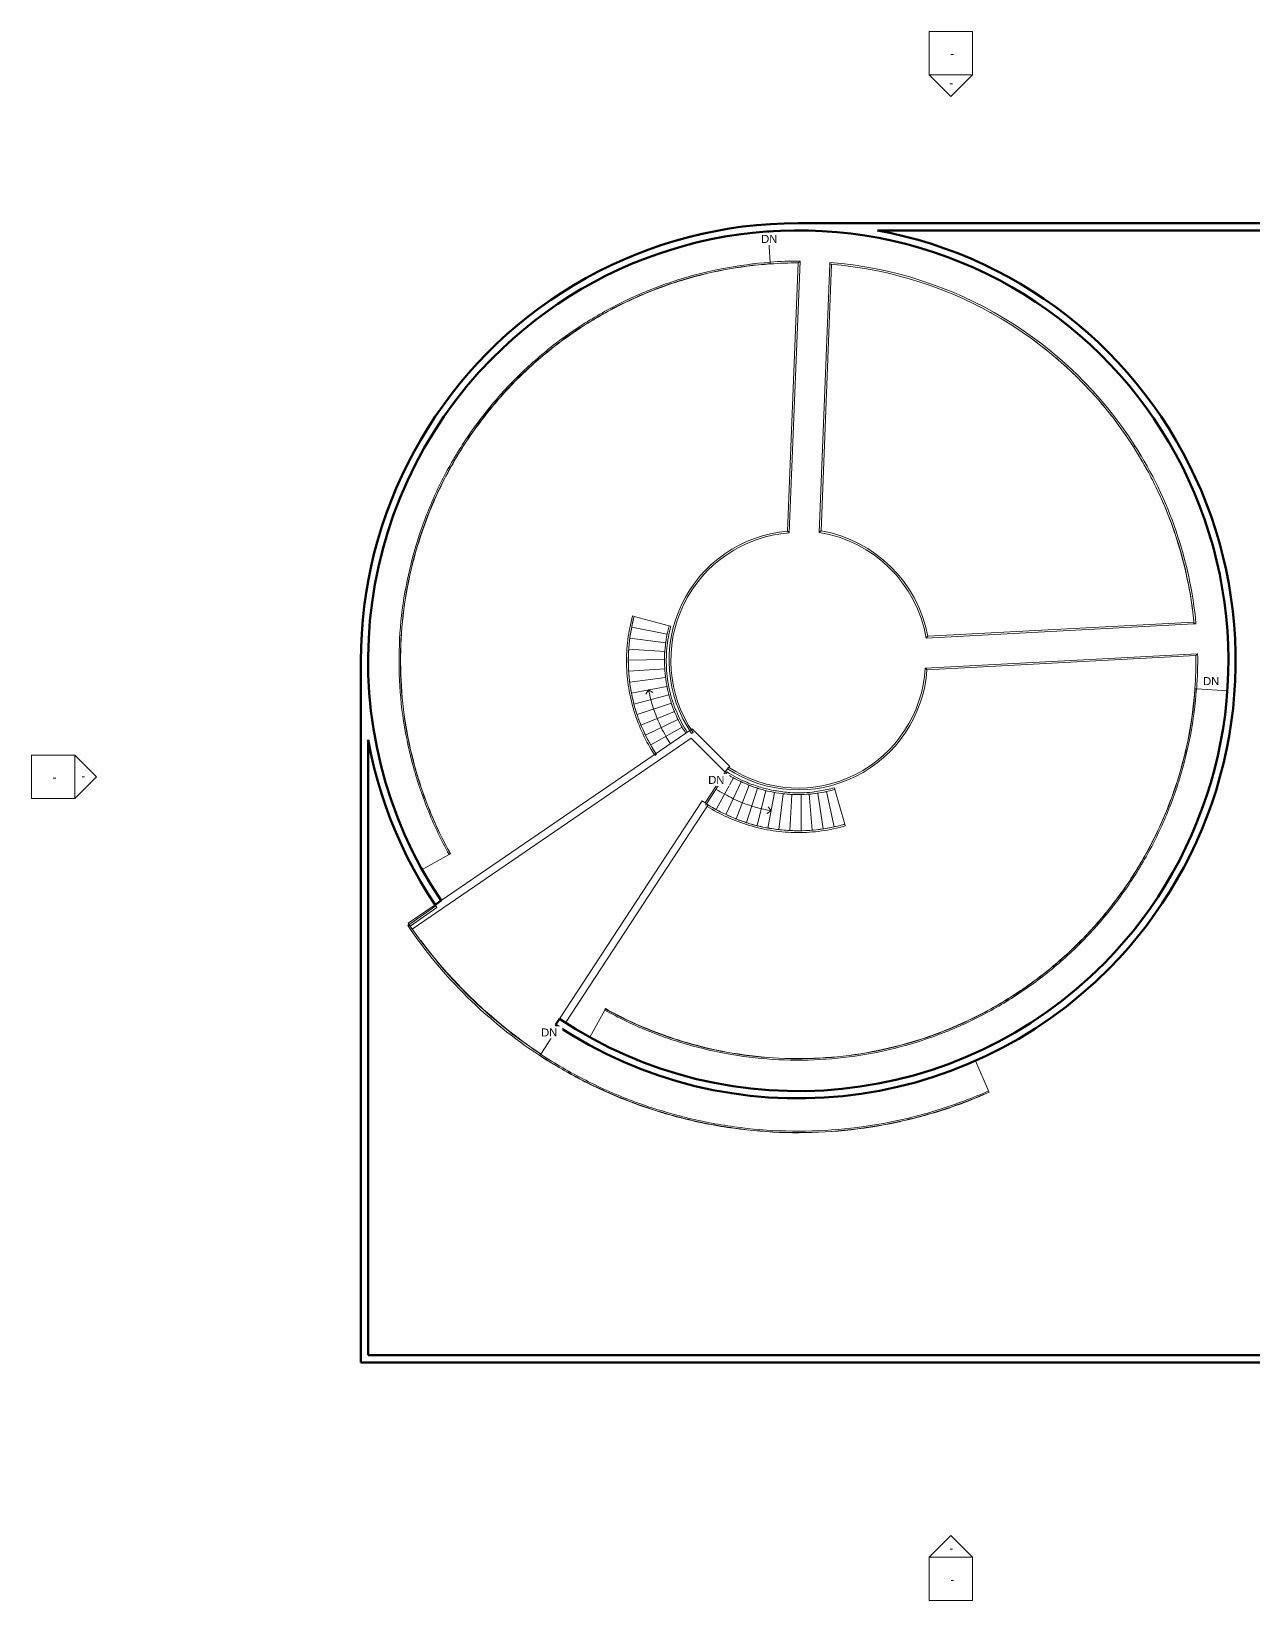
# Model space of a CAD drawing. Header units: inches. Extents: x -1067 to 992, y -835 to 901.
# Drawn here: x -1067 to 286, y -835 to 901 of the extents above; entities that cross this region are included whole.
import ezdxf

# ---------------------------------------------------------------- set-up
doc = ezdxf.new("R2010")
doc.units = ezdxf.units.IN
doc.header["$MEASUREMENT"] = 0
for name, color, linetype, lineweight in [('A-ANNO-SYMB', 6, 'Continuous', 9), ('A-ANNO-TEXT', 2, 'Continuous', 9), ('A-FLOR-HRAL', 1, 'Continuous', 9), ('A-FLOR-OTLN', 6, 'Continuous', 13), ('A-FLOR-STRS', 2, 'Continuous', 9), ('A-WALL', 2, 'Continuous', 13)]:
    doc.layers.add(name, color=color, linetype=linetype, lineweight=lineweight)

# ---------------------------------------------------------------- blocks, each defined once
blk = doc.blocks.new('Railing - Railing-189355-Second Floor')
at = {"layer": 'A-FLOR-HRAL'}
for p, q in [((-504.1, -231.6), (-503.3, -230.3)), ((-6.9, -272.1), (-7.5, -270.8)), ((-7.5, -270.8), (-6.9, -272.1))]:
    blk.add_line(p, q, dxfattribs=at)
for points in [[(-504.1, -231.6), (-488, -242.1), (-454.6, -261.4), (-401.6, -284.7), (-346.3, -302), (-289.5, -313), (-231.8, -317.8), (-174, -316.1), (-116.6, -308), (-60.6, -293.6), (-24.5, -279.9), (-6.9, -272.1)], [(-6.9, -272.1), (-24.5, -279.9), (-60.6, -293.6), (-116.6, -308), (-174, -316.1), (-231.8, -317.8), (-289.5, -313), (-346.3, -302), (-401.6, -284.7), (-454.6, -261.4), (-488, -242.1), (-504.1, -231.6)], [(-7.5, -270.8), (-25, -278.5), (-61, -292.2), (-116.9, -306.5), (-174.1, -314.6), (-231.8, -316.2), (-289.3, -311.6), (-346, -300.5), (-401.1, -283.3), (-453.9, -260.1), (-487.2, -240.8), (-503.3, -230.3)], [(-7.5, -270.8), (-25, -278.5), (-61, -292.2), (-116.9, -306.5), (-174.1, -314.6), (-231.8, -316.2), (-289.3, -311.6), (-346, -300.5), (-401.1, -283.3), (-453.9, -260.1), (-487.2, -240.8), (-503.3, -230.3)]]:
    blk.add_open_spline(points, degree=3, dxfattribs=at)
blk = doc.blocks.new('Railing - Railing-190451-Second Floor')
at = {"layer": 'A-FLOR-HRAL'}
for p, q in [((-249.2, 645.6), (-249.1, 644.1)), ((-604.6, -9.3), (-603.3, -8.5)), ((-603.3, -8.5), (-604.6, -9.3))]:
    blk.add_line(p, q, dxfattribs=at)
for points in [[(-249.2, 645.6), (-266.6, 644.3), (-301.1, 639.8), (-351.8, 627.1), (-400.5, 608.4), (-446.8, 584.1), (-489.9, 554.6), (-529.2, 520.1), (-564.1, 481.3), (-594.3, 438.7), (-619.2, 392.8), (-638.5, 344.2), (-652, 293.8), (-659.4, 242.1), (-660.8, 189.8), (-655.9, 137.8), (-645, 86.8), (-628.1, 37.3), (-613, 5.9), (-604.6, -9.3)], [(-604.6, -9.3), (-613, 5.9), (-628.1, 37.3), (-645, 86.8), (-655.9, 137.8), (-660.8, 189.8), (-659.4, 242.1), (-652, 293.8), (-638.5, 344.2), (-619.2, 392.8), (-594.3, 438.7), (-564.1, 481.3), (-529.2, 520.1), (-489.9, 554.6), (-446.8, 584.1), (-400.5, 608.4), (-351.8, 627.1), (-301.1, 639.8), (-266.6, 644.3), (-249.2, 645.6)], [(-603.3, -8.5), (-611.7, 6.6), (-626.7, 37.9), (-643.5, 87.2), (-654.4, 138.1), (-659.3, 189.9), (-657.9, 241.9), (-650.5, 293.5), (-637.1, 343.8), (-617.8, 392.1), (-593, 437.9), (-562.9, 480.4), (-528.1, 519.1), (-488.9, 553.4), (-446, 582.8), (-399.9, 607), (-351.3, 625.6), (-300.8, 638.4), (-266.4, 642.8), (-249.1, 644.1)], [(-603.3, -8.5), (-611.7, 6.6), (-626.7, 37.9), (-643.5, 87.2), (-654.4, 138.1), (-659.3, 189.9), (-657.9, 241.9), (-650.5, 293.5), (-637.1, 343.8), (-617.8, 392.1), (-593, 437.9), (-562.9, 480.4), (-528.1, 519.1), (-488.9, 553.4), (-446, 582.8), (-399.9, 607), (-351.3, 625.6), (-300.8, 638.4), (-266.4, 642.8), (-249.1, 644.1)]]:
    blk.add_open_spline(points, degree=3, dxfattribs=at)
blk = doc.blocks.new('Railing - Railing-197118-Second Floor')
at = {"layer": 'A-FLOR-HRAL'}
for p, q in [((-619.1, -66.3), (-650.3, -88)), ((-647.6, -88.5), (-618, -68)), ((-619.1, -66.3), (-618, -68)), ((-504.3, -231.8), (-503.2, -230.1))]:
    blk.add_line(p, q, dxfattribs=at)
for radius, start in [(522, 214.1305), (520, 214.3483)]:
    blk.add_arc((-218.2, 204.9), radius, start, 236.7741, dxfattribs=at)
blk.add_open_spline([(-650.3, -88), (-649.9, -88.1), (-648.9, -88.3), (-648, -88.4), (-647.6, -88.5)], degree=3, dxfattribs=at)
blk = doc.blocks.new('Railing - Railing-198714-Second Floor')
at = {"layer": 'A-FLOR-HRAL'}
for p, q in [((-183.2, 645.5), (-183.3, 643.5)), ((154.3, 442.7), (152.7, 441.6)), ((219.9, 245.6), (221.9, 245.8))]:
    blk.add_line(p, q, dxfattribs=at)
for radius, start, end in [(440, 32.5496, 85.4504), (442, 32.5496, 85.4504), (440, 5.3043, 32.5496), (442, 5.3043, 32.5496)]:
    blk.add_arc((-218.2, 204.9), radius, start, end, dxfattribs=at)
blk = doc.blocks.new('Railing - Railing-200684-Second Floor')
at = {"layer": 'A-FLOR-HRAL'}
for p, q in [((220.9, 174), (222.4, 173.9)), ((-431.7, -180.2), (-432.4, -181.5)), ((-432.4, -181.5), (-431.7, -180.2))]:
    blk.add_line(p, q, dxfattribs=at)
for points in [[(-432.4, -181.5), (-417.2, -189.9), (-385.8, -205), (-336.4, -221.8), (-285.3, -232.8), (-233.3, -237.6), (-181.1, -236.3), (-129.4, -228.9), (-78.9, -215.4), (-30.4, -196.1), (15.5, -171.1), (58.2, -141), (97, -106), (131.4, -66.7), (161, -23.7), (185.3, 22.6), (203.9, 71.4), (216.7, 122), (221.2, 156.5), (222.4, 173.9)], [(-432.4, -181.5), (-417.2, -189.9), (-385.8, -205), (-336.4, -221.8), (-285.3, -232.8), (-233.3, -237.6), (-181.1, -236.3), (-129.4, -228.9), (-78.9, -215.4), (-30.4, -196.1), (15.5, -171.1), (58.2, -141), (97, -106), (131.4, -66.7), (161, -23.7), (185.3, 22.6), (203.9, 71.4), (216.7, 122), (221.2, 156.5), (222.4, 173.9)], [(220.9, 174), (219.7, 156.7), (215.2, 122.3), (202.5, 71.8), (183.9, 23.2), (159.7, -22.9), (130.2, -65.8), (95.9, -105), (57.3, -139.8), (14.7, -169.9), (-31, -194.7), (-79.4, -214), (-129.7, -227.4), (-181.2, -234.8), (-233.2, -236.1), (-285.1, -231.3), (-336, -220.4), (-385.2, -203.6), (-416.5, -188.6), (-431.7, -180.2)], [(-431.7, -180.2), (-416.5, -188.6), (-385.2, -203.6), (-336, -220.4), (-285.1, -231.3), (-233.2, -236.1), (-181.2, -234.8), (-129.7, -227.4), (-79.4, -214), (-31, -194.7), (14.7, -169.9), (57.3, -139.8), (95.9, -105), (130.2, -65.8), (159.7, -22.9), (183.9, 23.2), (202.5, 71.8), (215.2, 122.3), (219.7, 156.7), (220.9, 174)]]:
    blk.add_open_spline(points, degree=3, dxfattribs=at)
blk = doc.blocks.new('Railing - Railing-203984-Second Floor')
at = {"layer": 'A-FLOR-HRAL'}
for p, q in [((-249.3, 645.8), (-249.1, 643.8)), ((-218.3, 644.9), (-230.1, 348.2)), ((-228.1, 346.3), (-216.2, 646.9)), ((-336.2, 124.4), (-334.5, 125.5))]:
    blk.add_line(p, q, dxfattribs=at)
blk.add_lwpolyline([(-228.1, 346.3), (-228.4, 346.6), (-228.6, 346.8), (-228.8, 347), (-229.1, 347.3), (-229.3, 347.5), (-229.6, 347.7), (-229.8, 348), (-230.1, 348.2)], dxfattribs=at)
for centre, radius, start, end in [((-218.2, 204.9), 442, 89.7382, 94.0257), ((-218.2, 204.9), 440, 90.008, 94.0257), ((-217.8, 205.3), 143.4, 94.9002, 214.3601), ((-217.8, 205.3), 141.4, 94.1859, 214.3601)]:
    blk.add_arc(centre, radius, start, end, dxfattribs=at)
blk.add_open_spline([(-216.2, 646.9), (-216.6, 646.6), (-217.3, 645.9), (-217.9, 645.2), (-218.3, 644.9)], degree=3, dxfattribs=at)
blk = doc.blocks.new('Railing - Railing-204045-Second Floor')
at = {"layer": 'A-FLOR-HRAL'}
for p, q in [((223.7, 212.7), (-77.7, 196.8)), ((-75.8, 194.9), (221.7, 210.6)), ((220.7, 174), (222.7, 173.9)), ((-295.4, 87.1), (-296.5, 85.4))]:
    blk.add_line(p, q, dxfattribs=at)
blk.add_lwpolyline([(223.7, 212.7), (223.5, 212.5), (223.2, 212.2), (223, 211.9), (222.7, 211.7), (222.5, 211.4), (222.2, 211.2), (222, 210.9), (221.7, 210.6)], dxfattribs=at)
for centre, radius, start, end in [((-218.2, 204.9), 440, 355.9743, 0.7466), ((-218.2, 204.9), 442, 355.9743, 1.0164), ((-218.2, 204.9), 142.8, 236.7741, 355.9904), ((-218.2, 204.9), 140.8, 236.7741, 356.7094), ((-380, -104.2), 426.6, 44.5067, 44.8663)]:
    blk.add_arc(centre, radius, start, end, dxfattribs=at)
blk = doc.blocks.new('Railing - Railing-204132-Second Floor')
at = {"layer": 'A-FLOR-HRAL'}
for p, q in [((-183.3, 643.7), (-195.1, 346.9)), ((-193, 348.6), (-181.3, 643.7)), ((-183.3, 643.7), (-181.3, 643.7)), ((-76.5, 229.9), (219.7, 245.6)), ((219.6, 247.6), (-74.9, 232)), ((219.6, 247.6), (219.7, 245.6))]:
    blk.add_line(p, q, dxfattribs=at)
blk.add_lwpolyline([(-193, 348.6), (-193.3, 348.4), (-193.5, 348.2), (-193.8, 348), (-194.1, 347.7), (-194.3, 347.5), (-194.6, 347.3), (-194.8, 347.1), (-195.1, 346.9)], dxfattribs=at)
for centre, radius, start, end in [((-217.8, 205.3), 145.4, 10.5759, 80.1844), ((-217.8, 205.3), 143.4, 9.8763, 80.8841), ((-418.1, 502.1), 436.7, 321.4509, 321.8007)]:
    blk.add_arc(centre, radius, start, end, dxfattribs=at)
blk = doc.blocks.new('Railing - Railing-204793-Second Floor')
at = {"layer": 'A-FLOR-HRAL'}
for p, q in [((-320.8, 45), (-319.7, 46.6)), ((-166.2, 22.2), (-166.7, 24.1)), ((-166.7, 24.1), (-166.2, 22.2))]:
    blk.add_line(p, q, dxfattribs=at)
blk.add_open_spline([(-166.7, 24.1), (-176.9, 21.2), (-197.9, 17.1), (-229.9, 16.3), (-261.5, 21), (-291.9, 31), (-310.8, 40.9), (-319.7, 46.6)], degree=3, dxfattribs=at)
blk.add_open_spline([(-166.7, 24.1), (-176.9, 21.2), (-197.9, 17.1), (-229.9, 16.3), (-261.5, 21), (-291.9, 31), (-310.8, 40.9), (-319.7, 46.6)], degree=3, dxfattribs=at)
for points, knots in [([(-319, 43.8), (-312, 39.4), (-296.8, 31.3), (-272.3, 22.1), (-246, 16.3), (-219.2, 14.3), (-192.3, 16), (-174.8, 19.7), (-166.2, 22.2)], [-15.125269, -15.125269, -15.125269, -15.125269, -12.777065, -10.221652, -7.666239, -5.110826, -2.555413, 0, 0, 0, 0]), ([(-166.2, 22.2), (-174.8, 19.7), (-192.3, 16), (-219.2, 14.3), (-246, 16.3), (-272.3, 22.1), (-296.8, 31.3), (-312, 39.4), (-319, 43.8)], [0, 0, 0, 0, 2.555413, 5.110826, 7.666239, 10.221652, 12.777065, 15.125229, 15.125229, 15.125229, 15.125229])]:
    blk.add_open_spline(points, degree=3, knots=knots, dxfattribs=at)
blk = doc.blocks.new('Railing - Railing-204987-Second Floor')
at = {"layer": 'A-FLOR-HRAL'}
for p, q in [((-399.7, 254), (-401.6, 254.5)), ((-401.6, 254.5), (-399.7, 254)), ((-375.1, 101.3), (-376.8, 100.2))]:
    blk.add_line(p, q, dxfattribs=at)
for points, knots in [([(-401.6, 254.5), (-404, 245.9), (-407.4, 228.3), (-408.8, 201.4), (-406.4, 174.6), (-400.3, 148.4), (-390.7, 123.6), (-382.1, 108.3), (-377.4, 101.1)], [0, 0, 0, 0, 2.555413, 5.110826, 7.666239, 10.221652, 12.777065, 15.235129, 15.235129, 15.235129, 15.235129]), ([(-401.6, 254.5), (-404, 245.9), (-407.4, 228.3), (-408.8, 201.4), (-406.4, 174.6), (-400.3, 148.4), (-390.7, 123.6), (-382.1, 108.3), (-377.4, 101.1)], [0, 0, 0, 0, 2.555413, 5.110826, 7.666239, 10.221652, 12.777065, 15.235107, 15.235107, 15.235107, 15.235107]), ([(-375.7, 102.2), (-381.3, 110.8), (-391.3, 129.3), (-401.5, 159.2), (-406.6, 190.8), (-406.3, 222.8), (-402.5, 243.8), (-399.7, 254)], [-15.104197, -15.104197, -15.104197, -15.104197, -12.163906, -9.122929, -6.081953, -3.040976, 0, 0, 0, 0]), ([(-399.7, 254), (-402.5, 243.8), (-406.3, 222.8), (-406.6, 190.8), (-401.5, 159.2), (-391.3, 129.3), (-381.3, 110.8), (-375.7, 102.2)], [0, 0, 0, 0, 3.040976, 6.081953, 9.122929, 12.163906, 15.104175, 15.104175, 15.104175, 15.104175])]:
    blk.add_open_spline(points, degree=3, knots=knots, dxfattribs=at)
blk = doc.blocks.new('Elevation - Detail Number-151647-Second Floor')
at = {"layer": 'A-ANNO-SYMB'}
for p, q in [((-0.25, -0.25), (-0.25, 0.25)), ((-0.25, 0.25), (0.25, 0.25)), ((0.25, 0.25), (0.25, -0.25)), ((0.25, -0.25), (-0.25, -0.25))]:
    blk.add_line(p, q, dxfattribs=at)
blk = doc.blocks.new('Elevation - Detail Number-V1-Second Floor')
at = {"layer": 'A-ANNO-SYMB'}
for p, q in [((0, 0.25), (-0.25, 0)), ((0.25, 0), (0, 0.25)), ((-0.25, 0), (0.25, 0))]:
    blk.add_line(p, q, dxfattribs=at)
blk = doc.blocks.new('Elevation - Detail Number-151370-Second Floor')
at = {"layer": 'A-ANNO-SYMB'}
for p, q in [((0, 0.25), (-0.25, 0)), ((0.25, 0), (0, 0.25)), ((-0.25, 0), (0.25, 0))]:
    blk.add_line(p, q, dxfattribs=at)

msp = doc.modelspace()

# ---------------------------------------------------------------- linework, layer by layer
at = {"layer": 'A-ANNO-TEXT'}
for p, q in [((-386.9, 168.1), (-383.8, 172.7)), ((-379.2, 169.6), (-383.8, 172.7)), ((-252.8, 35.8), (-248.3, 38.9)), ((-251.4, 43.4), (-248.3, 38.9))]:
    msp.add_line(p, q, dxfattribs=at)
for points in [[(-383.8, 172.7), (-381.7, 161.9), (-377.5, 147.8), (-371.5, 134.4), (-369.9, 131.1)], [(-248.3, 38.9), (-259.1, 40.9), (-273.3, 44.9), (-286.7, 50.7), (-290.1, 52.3)]]:
    msp.add_open_spline(points, degree=3, knots=[0, 0, 0, 0, 3.236848, 4.315255, 4.315255, 4.315255, 4.315255], dxfattribs=at)
for points in [[(-369.9, 131.1), (-368.3, 127.8), (-366.5, 124.6), (-364.6, 121.4)], [(-364.7, 121.3), (-363.2, 118.5), (-361.5, 115.8), (-359.7, 113.1)], [(-299.8, 57.3), (-303.1, 59.1), (-306.2, 60.9), (-309.3, 62.9)], [(-290.1, 52.3), (-293.4, 53.8), (-296.6, 55.6), (-299.8, 57.4)]]:
    msp.add_open_spline(points, degree=3, dxfattribs=at)
at = {"layer": 'A-FLOR-OTLN'}
for p, q in [((-251.6, 679.7), (-249.3, 645.8)), ((222.7, 173.9), (256.6, 171.5)), ((-321.2, 47.6), (-296.8, 85)), ((-503.2, -230.1), (-483.4, -199.9))]:
    msp.add_line(p, q, dxfattribs=at)
for centre, radius, start, end in [((-218.2, 204.9), 476, 92.4571, 93.3351), ((-218.2, 204.9), 476, 90.6209, 91.4963), ((-218.2, 204.9), 476, 88.7849, 89.657), ((-218.2, 204.9), 476, 86.9488, 87.8168), ((-218.2, 204.9), 476, 85.1127, 85.9757), ((-218.2, 204.9), 476, 83.2767, 84.1331), ((-218.2, 204.9), 476, 81.4407, 82.2885), ((-218.2, 204.9), 476, 79.6047, 80.4408), ((-218.2, 204.9), 476, 77.7687, 78.588), ((-218.2, 204.9), 476, 75.9327, 76.7259), ((-218.2, 204.9), 476, 74.0968, 74.8443), ((-218.2, 204.9), 476, 72.2608, 72.909), ((-218.2, 204.9), 476, 68.0252, 68.5889), ((-218.2, 204.9), 476, 66.0353, 66.753), ((-218.2, 204.9), 476, 64.139, 64.917), ((-218.2, 204.9), 476, 62.2709, 63.081), ((-218.2, 204.9), 476, 60.415, 61.245), ((-218.2, 204.9), 476, 58.5655, 59.409), ((-218.2, 204.9), 476, 56.7198, 57.573), ((-218.2, 204.9), 476, 54.8765, 55.737), ((-218.9, 204.2), 441, 60.8003, 61.0096), ((-218.9, 204.2), 441, 58.8564, 59.2632), ((-218.9, 204.2), 441, 56.9164, 57.4841), ((-218.2, 204.9), 476, 53.0349, 53.901), ((-218.2, 204.9), 476, 51.1943, 52.0649), ((-218.9, 204.2), 441, 54.9807, 55.6778), ((-218.9, 204.2), 441, 53.0498, 53.8485), ((-218.2, 204.9), 476, 49.3547, 50.2288), ((-218.2, 204.9), 476, 47.5157, 48.3927), ((-218.9, 204.2), 441, 51.1239, 51.9996), ((-218.9, 204.2), 441, 49.2035, 50.1337), ((-218.2, 204.9), 476, 45.6771, 46.5566), ((-218.2, 204.9), 476, 43.839, 44.7204), ((-218.9, 204.2), 441, 47.2892, 48.2533), ((-218.9, 204.2), 441, 45.3814, 46.3601), ((-218.2, 204.9), 476, 42.0012, 42.8843), ((-217.8, 205.3), 439.4, 43.4956, 44.4433), ((-218.2, 204.9), 476, 40.1636, 41.0481), ((-218.2, 204.9), 476, 38.3263, 39.2118), ((-217.8, 205.3), 439.4, 41.599, 42.5542), ((-217.8, 205.3), 439.4, 39.698, 40.6712), ((-218.2, 204.9), 476, 36.4891, 37.3755), ((-217.8, 205.3), 439.4, 37.7926, 38.7942), ((-217.8, 205.3), 439.4, 35.8827, 36.9233), ((-218.2, 204.9), 476, 34.6521, 35.5392), ((-218.2, 204.9), 476, 32.8152, 33.7029), ((-217.8, 205.3), 439.4, 33.9684, 35.0583), ((-218.2, 204.9), 476, 30.9784, 31.8664), ((-217.8, 205.3), 439.4, 32.0328, 33.1991), ((-217.8, 205.3), 439.4, 30.1335, 31.3975), ((-218.2, 204.9), 476, 29.1417, 30.03), ((-217.8, 205.3), 439.4, 28.2218, 29.5652), ((-218.2, 204.9), 476, 27.3051, 28.1934), ((-217.8, 205.3), 439.4, 26.2944, 27.7339), ((-218.2, 204.9), 476, 25.4686, 26.3568), ((-218.2, 204.9), 476, 23.6321, 24.5201), ((-217.8, 205.3), 439.4, 24.3466, 25.9033), ((-217.8, 205.3), 439.4, 22.3713, 24.0733), ((-218.2, 204.9), 476, 21.7957, 22.6834), ((-217.8, 205.3), 439.4, 5.517, 22.2437), ((-218.2, 204.9), 476, 19.9594, 20.8465), ((-218.2, 204.9), 476, 18.1231, 19.0094), ((-218.2, 204.9), 476, 16.2868, 17.1722), ((-218.2, 204.9), 476, 14.4506, 15.3349), ((-218.2, 204.9), 476, 12.6144, 13.4973), ((-218.2, 204.9), 476, 10.7782, 11.6595), ((-218.2, 204.9), 476, 8.942, 9.8213), ((-218.2, 204.9), 476, 7.1059, 7.9827), ((-218.2, 204.9), 476, 5.2698, 6.1437), ((-218.2, 204.9), 476, 3.4337, 4.3039), ((-218.2, 204.9), 476, 1.5977, 2.4633), ((-218.2, 204.9), 476, 359.7616, 0.6215), ((-218.2, 204.9), 476, 357.9256, 358.7781), ((-218.2, 204.9), 476, 356.0896, 356.9321), ((-196.5, 227.9), 551.1, 217.1209, 236.1961)]:
    msp.add_arc(centre, radius, start, end, dxfattribs=at)
at = {"layer": 'A-FLOR-STRS'}
for p, q in [((-249.3, 645.8), (-251.6, 679.7)), ((-399.7, 254), (-361.1, 243.6)), ((-361.1, 243.6), (-359.2, 243)), ((-404.5, 230), (-364.9, 224.7)), ((-402.5, 242.1), (-363.3, 234.2)), ((-405.8, 217.8), (-365.9, 215.1)), ((-406.2, 205.5), (-366.2, 206.1)), ((-405.8, 193.3), (-365.9, 195.8)), ((-404.7, 181.1), (-365, 186.2)), ((-402.7, 169), (-363.5, 176.6)), ((256.6, 171.5), (222.7, 173.9)), ((-400, 157), (-361.4, 167.2)), ((-396.5, 145.3), (-358.6, 158)), ((-392.3, 133.8), (-355.2, 148.9)), ((-387.2, 122.6), (-351.3, 140.1)), ((-381.5, 111.8), (-346.8, 131.6)), ((-298.1, 80.3), (-319.7, 46.6)), ((-289.8, 75.4), (-309.2, 40.4)), ((-281.3, 71), (-298.3, 34.8)), ((-297.1, 82), (-298.1, 80.3)), ((-272.4, 67.2), (-287, 29.9)), ((-263.3, 63.9), (-275.5, 25.9)), ((-254, 61.3), (-263.7, 22.5)), ((-244.6, 59.3), (-251.7, 19.9)), ((-235, 57.8), (-239.6, 18.1)), ((-225.4, 57.1), (-227.4, 17.2)), ((-215.1, 56.9), (-215.1, 17)), ((-206.1, 57.4), (-202.9, 17.5)), ((-196.5, 58.5), (-190.7, 19)), ((-187, 60.2), (-178.6, 21.2)), ((-178.2, 64.5), (-177.7, 62.6)), ((-177.7, 62.6), (-166.7, 24.1)), ((-604.6, -9.3), (-634.5, -25.9)), ((-603.1, -8.4), (-603.3, -8.5)), ((-449, -211.4), (-432.4, -181.5)), ((-431.7, -180.2), (-431.5, -179.9)), ((-483.4, -200), (-503.2, -230.1)), ((-22.1, -237.6), (-7.5, -270.8)), ((-6.9, -272.1), (-6.8, -272.4))]:
    msp.add_line(p, q, dxfattribs=at)
for points in [[(-287.1, 675.9), (-281.5, 676.7), (-276, 677.3), (-270.4, 677.9)], [(-265.7, 678.5), (-261.7, 678.9), (-257.6, 679.3), (-253.6, 679.6)], [(-353.6, 661.2), (-350.2, 662.3), (-346.7, 663.3), (-343.3, 664.3)], [(-336.9, 665.9), (-333.5, 666.7), (-330.1, 667.6), (-326.7, 668.4)], [(-320.3, 669.8), (-316.7, 670.6), (-313.1, 671.4), (-309.5, 672.1)], [(-303.7, 673.1), (-299.2, 674), (-294.7, 674.6), (-290.2, 675.2)], [(-603.1, -8.4), (-611.5, 6.7), (-626.5, 38), (-643.3, 87.2), (-654.2, 138.1), (-659, 189.9), (-657.7, 241.9), (-650.3, 293.4), (-636.8, 343.7), (-617.6, 392), (-592.8, 437.7), (-562.7, 480.2), (-527.9, 518.9), (-488.8, 553.2), (-445.9, 582.6), (-399.8, 606.8), (-351.2, 625.4), (-300.8, 638.1), (-266.4, 642.6), (-249.1, 643.8)], [(-406.9, 641.9), (-402.9, 643.6), (-398.8, 645.3), (-394.7, 646.9)], [(-391.3, 648.3), (-386.1, 650.3), (-380.8, 652.3), (-375.5, 654.1)], [(-437.6, 627.3), (-434.5, 628.9), (-431.4, 630.5), (-428.2, 632.1)], [(-452.9, 619), (-449.8, 620.8), (-446.6, 622.6), (-443.4, 624.3)], [(-500.4, 588.2), (-497, 590.8), (-493.5, 593.3), (-490, 595.7)], [(-486.7, 598), (-482, 601.2), (-477.3, 604.2), (-472.6, 607.2)], [(-527.1, 567.1), (-524.4, 569.4), (-521.7, 571.6), (-519, 573.9)], [(-540.1, 555.5), (-537.5, 558), (-534.7, 560.4), (-532, 562.8)], [(-568.2, 527.6), (-564.4, 531.7), (-560.5, 535.7), (-556.6, 539.7)], [(-579.3, 515), (-576.6, 518.2), (-573.9, 521.3), (-571.1, 524.3)], [(-600.6, 488.4), (-598.4, 491.3), (-596.3, 494.2), (-594, 497)], [(-611.1, 473.6), (-608.9, 476.9), (-606.5, 480.2), (-604.2, 483.5)], [(-631.4, 441.2), (-629.1, 445.2), (-626.8, 449.1), (-624.4, 453)], [(-639.5, 426.5), (-637.8, 429.7), (-636, 433), (-634.2, 436.2)], [(-647.2, 411.2), (-645.6, 414.4), (-644.1, 417.6), (-642.4, 420.8)], [(-654.6, 395.1), (-653, 398.6), (-651.5, 402.1), (-649.9, 405.6)], [(-662.9, 374.7), (-660.9, 379.9), (-658.9, 385), (-656.7, 390.2)], [(-668.6, 358.9), (-666.8, 364.2), (-664.9, 369.4), (-662.9, 374.6)], [(-673.8, 342.9), (-672.7, 346.5), (-671.5, 350.2), (-670.3, 353.8)], [(-678.4, 326.6), (-677.5, 330), (-676.6, 333.5), (-675.6, 336.9)], [(-682.6, 309.6), (-681.7, 313.3), (-680.9, 316.8), (-680, 320.4)], [(-689.6, 271), (-688.8, 276.5), (-688, 282.1), (-687, 287.5)], [(-691.7, 254.4), (-691.2, 258.4), (-690.8, 262.4), (-690.2, 266.4)], [(-399.7, 254), (-400.6, 250.6), (-401.4, 247.2), (-402.2, 243.8)], [(-694, 220.3), (-693.9, 223.9), (-693.7, 227.5), (-693.5, 231.1)], [(-404.6, 229.6), (-404.9, 227.3), (-405.2, 225), (-405.4, 222.7)], [(-402.8, 240.5), (-403.3, 238.2), (-403.7, 235.8), (-404.1, 233.4)], [(-364.7, 225.8), (-364.9, 224.7), (-365.1, 223.5), (-365.2, 222.4)], [(-363.2, 234.7), (-363.4, 233.8), (-363.6, 232.8), (-363.8, 231.9)], [(-694.2, 201.9), (-694.2, 206), (-694.2, 210.1), (-694.1, 214.3)], [(-406.2, 208.5), (-406.3, 205), (-406.2, 201.5), (-406.1, 198)], [(-405.7, 219), (-405.9, 216.4), (-406, 213.9), (-406.1, 211.3)], [(-365.9, 215.1), (-365.9, 214.4), (-366, 213.8), (-366, 213.1)], [(-365.8, 216.7), (-365.8, 216.2), (-365.8, 215.6), (-365.9, 215.1)], [(-366.2, 207.6), (-366.2, 206.9), (-366.2, 206.3), (-366.2, 205.6)], [(-366.2, 205.4), (-366.2, 204.9), (-366.2, 204.5), (-366.2, 204)], [(-366.1, 198.2), (-366, 197.4), (-366, 196.6), (-366, 195.8)], [(-365.9, 195.8), (-365.9, 195.5), (-365.9, 195.2), (-365.9, 194.9)], [(-692.5, 164), (-692.9, 168.4), (-693.2, 172.8), (-693.4, 177.2)], [(-431.5, -179.9), (-416.4, -188.3), (-385.1, -203.3), (-335.9, -220.1), (-285, -231), (-233.2, -235.9), (-181.2, -234.6), (-129.7, -227.2), (-79.4, -213.7), (-31.1, -194.5), (14.6, -169.7), (57.1, -139.6), (95.8, -104.8), (130, -65.7), (159.5, -22.8), (183.7, 23.3), (202.3, 71.9), (215, 122.3), (219.5, 156.7), (220.7, 174)], [(-405.1, 183.9), (-404.8, 181.6), (-404.5, 179.2), (-404.1, 176.9)], [(-365.3, 188.1), (-365.2, 187.3), (-365.1, 186.6), (-365, 185.9)], [(-363.6, 176.9), (-363.5, 176.8), (-363.5, 176.7), (-363.5, 176.6)], [(-363.5, 176.6), (-363.4, 176), (-363.3, 175.4), (-363.1, 174.7)], [(-690.7, 147.2), (-691.2, 150.9), (-691.6, 154.5), (-691.9, 158.2)], [(-403.5, 173.1), (-403.3, 171.7), (-403, 170.4), (-402.8, 169)], [(-402.8, 169), (-402.6, 168.1), (-402.4, 167.1), (-402.2, 166.2)], [(-400, 157), (-399.8, 156.2), (-399.6, 155.3), (-399.4, 154.5)], [(-361.6, 168.1), (-361.3, 167), (-361, 165.9), (-360.7, 164.9)], [(-359, 159.3), (-358.7, 158.2), (-358.3, 157.1), (-357.9, 155.9)], [(255.2, 155.5), (255.6, 159.5), (256, 163.5), (256.3, 167.5)], [(-398.8, 152.5), (-398.1, 150.1), (-397.4, 147.7), (-396.6, 145.2)], [(-396.5, 145.3), (-396.2, 144.4), (-395.9, 143.5), (-395.6, 142.5)], [(-394.6, 139.8), (-393.9, 137.8), (-393.1, 135.8), (-392.3, 133.8)], [(-356, 150.7), (-355.5, 149.6), (-355.1, 148.5), (-354.6, 147.4)], [(-352.3, 142.2), (-352, 141.5), (-351.6, 140.8), (-351.3, 140.1)], [(-351.3, 140.1), (-351.1, 139.8), (-351, 139.4), (-350.8, 139.1)], [(253.1, 138.7), (253.6, 142.2), (254, 145.8), (254.4, 149.4)], [(-685.2, 112.8), (-686, 116.6), (-686.7, 120.4), (-687.3, 124.2)], [(-392.3, 133.8), (-392.1, 133.4), (-392, 133.1), (-391.8, 132.7)], [(-390.3, 129.2), (-389.4, 127.1), (-388.4, 125.1), (-387.3, 123)], [(-347.9, 133.6), (-347.6, 132.9), (-347.2, 132.3), (-346.8, 131.6)], [(-346.8, 131.6), (-346.7, 131.4), (-346.6, 131.2), (-346.5, 131.1)], [(250.5, 121.7), (251.1, 125.2), (251.6, 128.7), (252, 132.2)], [(-680.5, 91.3), (-681.8, 96.7), (-683.1, 102.2), (-684.2, 107.7)], [(-385.7, 119.5), (-384.6, 117.4), (-383.4, 115.3), (-382.2, 113.2)], [(-380.7, 110.2), (-379.1, 107.5), (-377.4, 104.8), (-375.7, 102.2)], [(247.1, 104.5), (247.8, 108.1), (248.6, 111.7), (249.3, 115.4)], [(242.3, 84.7), (243.6, 89.4), (244.8, 94.1), (245.9, 98.8)], [(-671.3, 59), (-672.5, 62.6), (-673.6, 66.2), (-674.7, 69.8)], [(-298.1, 80.3), (-291.1, 75.8), (-276.2, 68), (-252.3, 60.1), (-227.4, 56.5), (-202.2, 57), (-185.7, 60.3), (-177.7, 62.6)], [(-289.8, 75.4), (-290, 75.5), (-290.2, 75.6), (-290.4, 75.7)], [(-287.8, 74.2), (-288.5, 74.6), (-289.2, 75), (-289.8, 75.4)], [(-281.3, 71), (-281.6, 71.1), (-282, 71.3), (-282.3, 71.5)], [(-279.2, 70), (-279.9, 70.3), (-280.5, 70.7), (-281.2, 71)], [(237.1, 66.3), (238.8, 71.7), (240.4, 77.1), (241.9, 82.5)], [(-665.8, 42.9), (-667.1, 46.3), (-668.2, 49.7), (-669.4, 53.1)], [(-270.6, 66.5), (-271.7, 66.9), (-272.8, 67.3), (-274, 67.8)], [(-267.5, 67.5), (-264.9, 66.5), (-262.3, 65.7), (-259.7, 64.9)], [(-261.9, 63.5), (-263.1, 63.8), (-264.2, 64.2), (-265.3, 64.6)], [(-253.2, 61.1), (-254.2, 61.3), (-255.3, 61.6), (-256.4, 61.9)], [(-244.6, 59.3), (-245.2, 59.4), (-245.8, 59.5), (-246.5, 59.6)], [(-244.3, 59.2), (-244.4, 59.2), (-244.5, 59.2), (-244.6, 59.3)], [(-233.1, 57.6), (-233.9, 57.7), (-234.6, 57.8), (-235.3, 57.9)], [(-225.4, 57.1), (-225.7, 57.1), (-226, 57.1), (-226.3, 57.1)], [(-223, 57), (-223.8, 57), (-224.6, 57), (-225.4, 57.1)], [(-215.8, 56.9), (-216.2, 56.9), (-216.7, 56.9), (-217.2, 56.9)], [(-213.6, 57), (-214.3, 56.9), (-214.9, 56.9), (-215.6, 56.9)], [(-206.1, 57.4), (-206.8, 57.3), (-207.4, 57.3), (-208.1, 57.2)], [(-204.4, 57.5), (-205, 57.5), (-205.6, 57.4), (-206.1, 57.4)], [(-195.4, 58.7), (-196.5, 58.5), (-197.7, 58.3), (-198.8, 58.2)], [(-194.3, 60.9), (-191.6, 61.3), (-188.9, 61.9), (-186.3, 62.6)], [(-186.5, 60.3), (-187.4, 60.1), (-188.4, 59.9), (-189.4, 59.7)], [(-186.2, 62.4), (-183.5, 63), (-180.9, 63.7), (-178.2, 64.5)], [(-659.6, 26.6), (-661, 30.1), (-662.3, 33.5), (-663.6, 37)], [(-310.7, 41.2), (-313.8, 42.9), (-316.8, 44.8), (-319.7, 46.6)], [(-301.4, 36.3), (-303.6, 37.4), (-305.7, 38.5), (-307.8, 39.7)], [(-291.6, 31.8), (-293.7, 32.7), (-295.8, 33.7), (-297.9, 34.8)], [(226.1, 34.3), (227.4, 37.6), (228.7, 41), (229.8, 44.3)], [(-651.7, 8.2), (-653.7, 12.6), (-655.6, 17), (-657.4, 21.4)], [(-287, 29.9), (-287.4, 30.1), (-287.8, 30.2), (-288.1, 30.4)], [(-281, 27.7), (-283, 28.4), (-285, 29.1), (-287, 29.9)], [(-275.5, 25.8), (-276.4, 26.1), (-277.3, 26.4), (-278.2, 26.7)], [(-268.2, 23.7), (-270.7, 24.3), (-273.1, 25), (-275.5, 25.7)], [(-263.7, 22.5), (-264.5, 22.7), (-265.4, 22.9), (-266.2, 23.1)], [(-251.7, 19.9), (-252.6, 20.1), (-253.5, 20.2), (-254.5, 20.4)], [(-247.6, 19.2), (-248.9, 19.4), (-250.3, 19.7), (-251.7, 19.9)], [(-236.8, 17.8), (-239.1, 18), (-241.4, 18.3), (-243.7, 18.7)], [(-201.7, 17.6), (-204.2, 17.4), (-206.8, 17.2), (-209.3, 17.1)], [(-191.1, 18.9), (-193.3, 18.5), (-195.6, 18.2), (-197.9, 18)], [(-180.2, 20.8), (-182.5, 20.3), (-184.9, 19.9), (-187.3, 19.5)], [(-166.7, 24.1), (-170.1, 23.1), (-173.5, 22.3), (-176.9, 21.5)], [(219.7, 18.4), (221.1, 21.6), (222.4, 24.9), (223.7, 28.2)], [(-643.4, -9.1), (-645.9, -4.1), (-648.4, 0.9), (-650.7, 6)], [(-212.2, 17), (-215.7, 16.9), (-219.2, 16.8), (-222.7, 16.9)], [(-635.6, -23.9), (-637.5, -20.5), (-639.4, -17), (-641.2, -13.4)], [(203.1, -16.6), (205.5, -12.1), (207.8, -7.5), (210.1, -2.9)], [(194.3, -32.6), (197.1, -27.7), (199.8, -22.8), (202.5, -17.9)], [(166.5, -75.4), (168.6, -72.6), (170.6, -69.7), (172.6, -66.8)], [(176.4, -61.3), (178.3, -58.4), (180.3, -55.4), (182.2, -52.4)], [(141.5, -106.8), (145.2, -102.6), (148.8, -98.3), (152.3, -93.9)], [(130.3, -119.3), (134.1, -115.2), (137.8, -111.1), (141.5, -106.8)], [(106.3, -143.3), (108.9, -140.9), (111.5, -138.4), (114.1, -135.9)], [(93.5, -154.8), (96.2, -152.5), (98.9, -150.1), (101.6, -147.7)], [(62.4, -179.6), (66.9, -176.3), (71.4, -172.9), (75.8, -169.5)], [(79.5, -166.5), (82.6, -164), (85.7, -161.4), (88.8, -158.8)], [(48.7, -189.3), (52.4, -186.7), (56.2, -184.1), (59.9, -181.4)], [(-479.7, -202.4), (-480.9, -201.6), (-482.2, -200.8), (-483.4, -200)], [(-465, -211.5), (-466.9, -210.3), (-468.8, -209.2), (-470.7, -208)], [(19.9, -207.3), (23, -205.5), (26, -203.7), (29, -201.8)], [(34.5, -198.5), (37.6, -196.5), (40.7, -194.5), (43.8, -192.5)], [(-450.2, -219.9), (-452.2, -218.8), (-454.1, -217.7), (-456, -216.6)], [(-446.5, -212.8), (-443.3, -214.6), (-440, -216.3), (-436.8, -218)], [(-435.2, -227.7), (-437.1, -226.8), (-439, -225.8), (-440.9, -224.8)], [(-431.5, -220.7), (-427.6, -222.6), (-423.7, -224.5), (-419.8, -226.3)], [(-13.1, -224.6), (-8.8, -222.6), (-4.7, -220.5), (-0.5, -218.4)], [(4.6, -215.7), (7.8, -214), (11.1, -212.2), (14.3, -210.4)], [(-6.8, -272.4), (-24.4, -280.2), (-60.5, -293.8), (-116.6, -308.2), (-173.9, -316.3), (-231.8, -318), (-289.6, -313.3), (-346.4, -302.2), (-401.7, -285), (-454.7, -261.7), (-488.1, -242.3), (-504.3, -231.8)], [(-420, -235), (-421.7, -234.3), (-423.3, -233.5), (-424.9, -232.8)], [(-416.3, -227.9), (-411.3, -230.3), (-406.1, -232.5), (-401, -234.6)], [(-403.8, -242.1), (-404.1, -242), (-404.4, -241.9), (-404.7, -241.8)], [(-397, -236.3), (-393.1, -237.8), (-389.2, -239.4), (-385.3, -240.8)], [(-379.6, -242.9), (-376.2, -244.1), (-372.8, -245.3), (-369.4, -246.5)], [(-62.4, -244.9), (-59, -243.7), (-55.6, -242.5), (-52.3, -241.2)], [(-46.5, -239.1), (-42.8, -237.6), (-39.1, -236.1), (-35.4, -234.6)], [(-34.5, -242.9), (-36.2, -243.6), (-38, -244.3), (-39.7, -245)], [(-22.1, -237.6), (-22.8, -237.9), (-23.5, -238.2), (-24.2, -238.5)], [(-383.8, -249.9), (-385.6, -249.3), (-387.3, -248.6), (-389.1, -248)], [(-367, -255.7), (-369.1, -255), (-371.1, -254.3), (-373.2, -253.6)], [(-363.2, -248.5), (-359.9, -249.6), (-356.5, -250.6), (-353.1, -251.6)], [(-350.6, -260.6), (-352.8, -260), (-354.9, -259.4), (-357.1, -258.8)], [(-330.7, -257.6), (-325.2, -259), (-319.8, -260.2), (-314.3, -261.3)], [(-117.3, -260.3), (-111.8, -259.1), (-106.4, -257.8), (-101, -256.4)], [(-96.1, -255.2), (-92.3, -254.2), (-88.5, -253.1), (-84.7, -252)], [(-78.7, -250.2), (-75.3, -249.2), (-71.9, -248.1), (-68.5, -247)], [(-71.4, -256.3), (-73, -256.8), (-74.7, -257.3), (-76.3, -257.8)], [(-54, -250.4), (-54.5, -250.6), (-55, -250.7), (-55.4, -250.9)], [(-334.2, -265), (-336.4, -264.5), (-338.5, -263.9), (-340.7, -263.4)], [(-317.8, -268.8), (-319.8, -268.3), (-321.8, -267.9), (-323.8, -267.4)], [(-314.2, -261.3), (-308.8, -262.5), (-303.3, -263.5), (-297.8, -264.4)], [(-301.3, -271.9), (-302.7, -271.7), (-304.2, -271.4), (-305.6, -271.2)], [(-281, -275), (-282.2, -274.9), (-283.4, -274.7), (-284.7, -274.5)], [(-274.9, -267.7), (-271.3, -268.2), (-267.8, -268.5), (-264.3, -268.9)], [(-262, -277.1), (-264, -276.9), (-266, -276.8), (-268, -276.6)], [(-257.8, -269.5), (-254.2, -269.8), (-250.6, -270), (-247, -270.2)], [(-224.1, -271.1), (-218.5, -271.1), (-212.9, -271.1), (-207.3, -271)], [(-203.7, -270.9), (-199.3, -270.8), (-194.9, -270.6), (-190.6, -270.3)], [(-177, -277.4), (-177.8, -277.4), (-178.6, -277.5), (-179.5, -277.6)], [(-167.3, -268.4), (-163.8, -268), (-160.3, -267.6), (-156.7, -267.1)], [(-155.4, -275), (-157, -275.2), (-158.7, -275.4), (-160.3, -275.6)], [(-150.4, -266.3), (-146.7, -265.7), (-143, -265.1), (-139.3, -264.5)], [(-137.4, -272.3), (-139.5, -272.7), (-141.5, -273), (-143.6, -273.3)], [(-120.4, -269.1), (-122.6, -269.6), (-124.8, -270), (-127, -270.4)], [(-103.8, -265.4), (-106, -265.9), (-108.2, -266.4), (-110.4, -266.9)], [(-87.5, -261.1), (-89.6, -261.7), (-91.6, -262.3), (-93.7, -262.8)], [(-244.6, -278.4), (-246.8, -278.3), (-249, -278.1), (-251.2, -278)], [(-227.5, -279), (-229.8, -279), (-232, -278.9), (-234.3, -278.8)], [(-210.6, -279), (-212.8, -279.1), (-215, -279.1), (-217.1, -279.1)]]:
    msp.add_open_spline(points, degree=3, dxfattribs=at)
for points, knots in [([(-371.3, 655.6), (-368.2, 656.7), (-364.2, 657.9), (-360.3, 659.2), (-359.5, 659.5)], [69.706634, 69.706634, 69.706634, 69.706634, 70.547055, 70.745988, 70.745988, 70.745988, 70.745988]), ([(-422.3, 634.9), (-419.6, 636.2), (-416.3, 637.7), (-413, 639.2), (-412.4, 639.5)], [65.0970568, 65.0970568, 65.0970568, 65.0970568, 65.8439183, 66.0140103, 66.0140103, 66.0140103, 66.0140103]), ([(-469.1, 609.4), (-467.4, 610.5), (-463.7, 612.7), (-460.1, 614.9), (-458.2, 616)], [60.639189, 60.639189, 60.639189, 60.639189, 61.140781, 61.702728, 61.702728, 61.702728, 61.702728]), ([(-513.9, 578), (-512.7, 578.9), (-509.8, 581.1), (-506.9, 583.4), (-505.3, 584.6)], [56.0530672, 56.0530672, 56.0530672, 56.0530672, 56.4376443, 56.96418, 56.96418, 56.96418, 56.96418]), ([(-553.9, 542.4), (-553.4, 542.8), (-550.3, 545.9), (-547.2, 548.9), (-544.5, 551.5)], [51.566282, 51.566282, 51.566282, 51.566282, 51.734507, 52.659507, 52.659507, 52.659507, 52.659507]), ([(-590.1, 502), (-590.1, 502), (-587.8, 504.9), (-585.5, 507.7), (-583.2, 510.4)], [47.0283201, 47.0283201, 47.0283201, 47.0283201, 47.0313702, 47.9370995, 47.9370995, 47.9370995, 47.9370995]), ([(-622.8, 455.6), (-622.7, 455.8), (-619.8, 460.6), (-616.7, 465.3), (-613.8, 469.7)], [42.27247, 42.27247, 42.27247, 42.27247, 42.328233, 43.6733, 43.6733, 43.6733, 43.6733]), ([(-686.5, 290.6), (-685.9, 293.9), (-685, 298.4), (-684.1, 302.8), (-683.8, 304)], [27.380384, 27.380384, 27.380384, 27.380384, 28.218822, 28.523469, 28.523469, 28.523469, 28.523469]), ([(-693.1, 237.5), (-692.9, 240), (-692.7, 243.5), (-692.4, 247.1), (-692.3, 248.3)], [22.8981672, 22.8981672, 22.8981672, 22.8981672, 23.5156851, 23.8034936, 23.8034936, 23.8034936, 23.8034936]), ([(-342.7, 124.8), (-346.9, 131.3), (-354.6, 145.6), (-362.5, 168.9), (-366.5, 193.8), (-366.3, 219), (-363.3, 235.5), (-361.1, 243.6)], [-12.642257, -12.642257, -12.642257, -12.642257, -10.25313, -7.689847, -5.126565, -2.563282, 0, 0, 0, 0]), ([(-341, 125.9), (-345.2, 132.4), (-352.7, 146.4), (-360.6, 169.4), (-364.5, 193.9), (-364.3, 218.8), (-361.3, 235.1), (-359.2, 243)], [-12.5233, -12.5233, -12.5233, -12.5233, -10.161333, -7.621, -5.080666, -2.540333, 0, 0, 0, 0]), ([(-693.6, 180.7), (-693.8, 183.4), (-694, 189), (-694.1, 194.5), (-694.2, 197.5)], [18.144343, 18.144343, 18.144343, 18.144343, 18.812548, 19.544958, 19.544958, 19.544958, 19.544958]), ([(-406, 195.9), (-405.9, 194.2), (-405.8, 191.4), (-405.5, 188.6), (-405.4, 187.5)], [5.5975152, 5.5975152, 5.5975152, 5.5975152, 6.081953, 6.4051816, 6.4051816, 6.4051816, 6.4051816]), ([(-401.4, 162.7), (-401.2, 161.6), (-400.7, 159.7), (-400.3, 157.8), (-400.1, 157)], [8.7997009, 8.7997009, 8.7997009, 8.7997009, 9.1229295, 9.3568372, 9.3568372, 9.3568372, 9.3568372]), ([(-688.4, 130.3), (-688.5, 131.1), (-689, 134.7), (-689.5, 138.2), (-689.9, 140.9)], [13.897892, 13.897892, 13.897892, 13.897892, 14.1094111, 14.797036, 14.797036, 14.797036, 14.797036]), ([(-676.2, 75.1), (-676.5, 76.1), (-677.9, 81.1), (-679.2, 86.1), (-680.2, 90.3)], [9.166786, 9.166786, 9.166786, 9.166786, 9.406274, 10.479338, 10.479338, 10.479338, 10.479338]), ([(-297.1, 82), (-290.1, 77.5), (-280.3, 72.4), (-270.1, 68.4), (-267.5, 67.5)], [-12.701666, -12.701666, -12.701666, -12.701666, -10.161333, -9.314555, -9.314555, -9.314555, -9.314555]), ([(-259.7, 64.9), (-257, 64.1), (-249, 62), (-240.9, 60.7), (-235.4, 60)], [-8.467722, -8.467722, -8.467722, -8.467722, -7.621, -5.927444, -5.927444, -5.927444, -5.927444]), ([(-235.4, 59.9), (-232.7, 59.6), (-221.8, 58.6), (-207.9, 58.6), (-197.1, 60.6), (-194.4, 61.2)], [-5.92743, -5.92743, -5.92743, -5.92743, -5.080666, -2.540333, -1.693555, -1.693555, -1.693555, -1.693555]), ([(231.9, 50.2), (233.2, 53.9), (234.4, 57.7), (235.6, 61.4), (235.6, 61.5)], [69.5687935, 69.5687935, 69.5687935, 69.5687935, 70.5470554, 70.5579968, 70.5579968, 70.5579968, 70.5579968]), ([(-258, 21.1), (-259.1, 21.4), (-261, 21.8), (-262.9, 22.3), (-263.7, 22.4)], [8.7997009, 8.7997009, 8.7997009, 8.7997009, 9.1229295, 9.3568372, 9.3568372, 9.3568372, 9.3568372]), ([(-224.7, 17), (-226.4, 17.1), (-229.2, 17.2), (-232.1, 17.4), (-233.2, 17.5)], [5.5975152, 5.5975152, 5.5975152, 5.5975152, 6.081953, 6.4051816, 6.4051816, 6.4051816, 6.4051816]), ([(212.5, 2.2), (213.5, 4.4), (215.1, 7.9), (216.6, 11.3), (217.1, 12.5)], [65.2284082, 65.2284082, 65.2284082, 65.2284082, 65.8439183, 66.1734995, 66.1734995, 66.1734995, 66.1734995]), ([(185.6, -47.1), (186.9, -45), (188.9, -41.7), (190.9, -38.4), (191.6, -37.1)], [60.5255743, 60.5255743, 60.5255743, 60.5255743, 61.1407813, 61.500072, 61.500072, 61.500072, 61.500072]), ([(155.7, -89.6), (156.4, -88.8), (158.7, -85.8), (161, -82.8), (162.7, -80.6)], [56.1743284, 56.1743284, 56.1743284, 56.1743284, 56.4376443, 57.1298392, 57.1298392, 57.1298392, 57.1298392]), ([(118.5, -131.5), (119.2, -130.8), (121.9, -128.1), (124.6, -125.3), (126.6, -123.3)], [51.4806369, 51.4806369, 51.4806369, 51.4806369, 51.7345073, 52.4440058, 52.4440058, 52.4440058, 52.4440058]), ([(-30.9, -232.7), (-26, -230.6), (-20.9, -228.3), (-15.8, -225.9), (-15.6, -225.8)], [36.281528, 36.281528, 36.281528, 36.281528, 37.625096, 37.686253, 37.686253, 37.686253, 37.686253]), ([(-347, -253.4), (-346.4, -253.5), (-342.7, -254.6), (-339, -255.5), (-335.9, -256.3)], [9.2550099, 9.2550099, 9.2550099, 9.2550099, 9.406274, 10.2106894, 10.2106894, 10.2106894, 10.2106894]), ([(-292.5, -265.3), (-291.8, -265.4), (-288, -266), (-284.2, -266.5), (-281.1, -266.9)], [13.9250643, 13.9250643, 13.9250643, 13.9250643, 14.1094111, 14.8866885, 14.8866885, 14.8866885, 14.8866885]), ([(-240.9, -270.6), (-238.8, -270.7), (-234.6, -270.8), (-230.5, -271), (-228.6, -271)], [18.265169, 18.265169, 18.265169, 18.265169, 18.812548, 19.301783, 19.301783, 19.301783, 19.301783]), ([(-184.6, -269.9), (-182.5, -269.8), (-178.9, -269.5), (-175.2, -269.2), (-173.7, -269)], [22.9803698, 22.9803698, 22.9803698, 22.9803698, 23.5156851, 23.8986662, 23.8986662, 23.8986662, 23.8986662]), ([(-133.8, -263.6), (-130.1, -262.9), (-125.2, -262), (-120.4, -261), (-119.3, -260.7)], [27.273883, 27.273883, 27.273883, 27.273883, 28.218822, 28.508533, 28.508533, 28.508533, 28.508533]), ([(-193.8, -278.5), (-195, -278.6), (-196.9, -278.6), (-198.8, -278.7), (-199.6, -278.7)], [15.0652412, 15.0652412, 15.0652412, 15.0652412, 15.3659882, 15.5577884, 15.5577884, 15.5577884, 15.5577884])]:
    msp.add_open_spline(points, degree=3, knots=knots, dxfattribs=at)
at = {"layer": 'A-WALL', "lineweight": 50}
for p, q in [((561.3, 688.9), (-218.2, 688.9)), ((-130.6, 680.9), (553.3, 680.9)), ((-702.2, 204.9), (-702.2, -571.1)), ((-694.2, -563.1), (-694.2, 117.3)), ((-620.1, -64.9), (-613.5, -60.4)), ((-482.4, -191.1), (-486.8, -197.8)), ((-702.2, -571.1), (561.3, -571.1)), ((553.3, -563.1), (-694.2, -563.1))]:
    msp.add_line(p, q, dxfattribs=at)
at = {"layer": 'A-WALL'}
for p, q in [((-613.5, -60.4), (-335.7, 129.6)), ((-335.7, 129.6), (-294, 87.8)), ((-336.7, 119.2), (-645.5, -91.9)), ((-299.6, 82.1), (-336.7, 119.2)), ((-294, 87.8), (-299.6, 82.1)), ((-482.4, -191.1), (-324.6, 49.8)), ((-317.9, 45.4), (-475.7, -195.4)), ((-324.6, 49.8), (-317.9, 45.4)), ((-650, -85.3), (-620.1, -64.9)), ((-645.5, -91.9), (-650, -85.3))]:
    msp.add_line(p, q, dxfattribs=at)
at = {"layer": 'A-WALL', "lineweight": 50}
for points in [[(-218.2, 688.9), (-233.6, 688.6), (-248.9, 687.9), (-264.2, 686.7), (-279.4, 685), (-294.6, 682.8), (-309.7, 680.2), (-324.7, 677), (-339.6, 673.4), (-354.4, 669.4), (-369, 664.8), (-383.5, 659.8), (-397.8, 654.3), (-412, 648.4), (-425.9, 642.1), (-439.7, 635.3), (-453.2, 628), (-466.5, 620.4), (-479.5, 612.3), (-492.3, 603.8), (-504.8, 595), (-517, 585.7), (-528.9, 576), (-540.5, 566), (-551.8, 555.6), (-562.7, 544.9)], [(126.3, -135.1), (136.9, -123.9), (147.2, -112.5), (157.1, -100.6), (166.7, -88.5), (175.8, -76.1), (184.6, -63.4), (192.9, -50.4), (200.9, -37.2), (208.4, -23.7), (215.4, -10), (222.1, 3.9), (228.3, 18.1), (234, 32.4), (239.3, 46.9), (244.1, 61.5), (248.4, 76.4), (252.2, 91.3), (255.6, 106.3), (258.5, 121.5), (260.9, 136.7), (262.9, 152), (264.3, 167.4), (265.3, 182.8), (265.7, 198.2), (265.7, 213.6), (265.2, 229.1), (264.1, 244.5), (262.6, 259.8), (260.6, 275.1), (258.2, 290.3), (255.2, 305.5), (251.8, 320.5), (247.8, 335.4), (243.4, 350.2), (238.6, 364.9), (233.2, 379.3), (227.5, 393.6), (221.2, 407.7), (214.5, 421.6), (207.4, 435.3), (199.8, 448.8), (191.8, 462), (183.4, 474.9), (174.6, 487.6), (165.4, 499.9), (155.8, 512), (145.9, 523.8), (135.5, 535.2), (124.8, 546.3), (113.7, 557.1), (102.3, 567.5), (90.6, 577.5), (78.6, 587.2), (66.3, 596.5), (53.6, 605.3), (40.7, 613.8), (27.6, 621.8), (14.2, 629.4), (0.5, 636.6), (-13.4, 643.4), (-27.4, 649.7), (-41.7, 655.6), (-56.2, 660.9), (-70.8, 665.9), (-85.5, 670.3), (-100.4, 674.3), (-115.5, 677.9), (-130.6, 680.9)], [(-562.7, 544.9), (-573.1, 534), (-583.2, 522.8), (-592.9, 511.2), (-602.3, 499.4), (-611.3, 487.3), (-619.9, 474.9), (-628.1, 462.3), (-635.9, 449.4), (-643.3, 436.3), (-650.3, 422.9), (-656.9, 409.4), (-663.1, 395.6), (-668.8, 381.6), (-674.1, 367.5), (-678.9, 353.2), (-683.3, 338.8), (-687.3, 324.3), (-690.8, 309.6), (-693.8, 294.8), (-696.4, 280), (-698.5, 265), (-700.1, 250.1), (-701.3, 235), (-702, 220), (-702.2, 204.9)], [(-694.2, 117.3), (-691.2, 102.3), (-687.8, 87.5), (-683.8, 72.8), (-679.5, 58.2), (-674.6, 43.7), (-669.3, 29.5), (-663.6, 15.4), (-657.4, 1.4), (-650.8, -12.3), (-643.7, -25.8), (-636.3, -39.1), (-628.4, -52.1), (-620.1, -64.9)]]:
    msp.add_lwpolyline(points, dxfattribs=at)
for radius, start, end in [(476, 315.3773, 135.3773), (476, 135.3773, 213.866), (484, 236.3005, 315.3773), (476, 236.2926, 315.3773)]:
    msp.add_arc((-218.2, 204.9), radius, start, end, dxfattribs=at)

# ---------------------------------------------------------------- block references
at = {"layer": 'A-ANNO-SYMB', "xscale": 95.99999999999994, "yscale": 95.99999999999994, "zscale": 95.99999999999994}
for name, p in [('Elevation - Detail Number-151647-Second Floor', (-49.5, 877)), ('Elevation - Detail Number-151647-Second Floor', (-1042.8, 76.6)), ('Elevation - Detail Number-151370-Second Floor', (-49.3, -786.6)), ('Elevation - Detail Number-151647-Second Floor', (-49.3, -810.6))]:
    msp.add_blockref(name, p, dxfattribs=at)
at = {"layer": 'A-ANNO-SYMB', "extrusion": (0, 0, -1), "xscale": 95.99999999999994, "yscale": 95.99999999999994, "zscale": 95.99999999999994}
for p, rotation in [((49.5, 853), 180), ((1018.8, 76.6), 90.00000000000038)]:
    msp.add_blockref('Elevation - Detail Number-V1-Second Floor', p, dxfattribs=dict(at, rotation=rotation))
at = {"layer": 'A-FLOR-HRAL'}
for name in ['Railing - Railing-190451-Second Floor', 'Railing - Railing-203984-Second Floor', 'Railing - Railing-204132-Second Floor', 'Railing - Railing-198714-Second Floor', 'Railing - Railing-204987-Second Floor', 'Railing - Railing-204045-Second Floor', 'Railing - Railing-200684-Second Floor', 'Railing - Railing-204793-Second Floor', 'Railing - Railing-197118-Second Floor', 'Railing - Railing-189355-Second Floor']:
    msp.add_blockref(name, (0, 0), dxfattribs=at)

# ---------------------------------------------------------------- next in the draw order: texts
at = {"layer": 'A-ANNO-SYMB', "char_height": 8.852, "width": 4.86, "attachment_point": 2, "line_spacing_factor": 0.938532, "bg_fill": 3, "box_fill_scale": 1.25, "bg_fill_color": 0, "bg_fill_transparency": 0}
for insert in [(-47.9, 880.8), (-49, 848.3), (-1041.2, 80.4), (-1009.4, 81.9), (-48.8, -772.4), (-47.8, -806.8)]:
    msp.add_mtext('\\fArial|b0|i0|c0|p34|;-', dxfattribs=dict(at, insert=insert))
at = {"layer": 'A-ANNO-TEXT', "char_height": 8.852, "width": 21.268, "attachment_point": 1, "line_spacing_factor": 0.938532, "bg_fill": 3, "box_fill_scale": 1.25, "bg_fill_color": 0, "bg_fill_transparency": 0}
for insert in [(-259.2, 675.9), (229.8, 186.8), (-317.8, 77.6), (-502.7, -201.8)]:
    msp.add_mtext('\\fArial|b0|i0|c0|p34|;DN', dxfattribs=dict(at, insert=insert))

doc.saveas('drawing.dxf')
